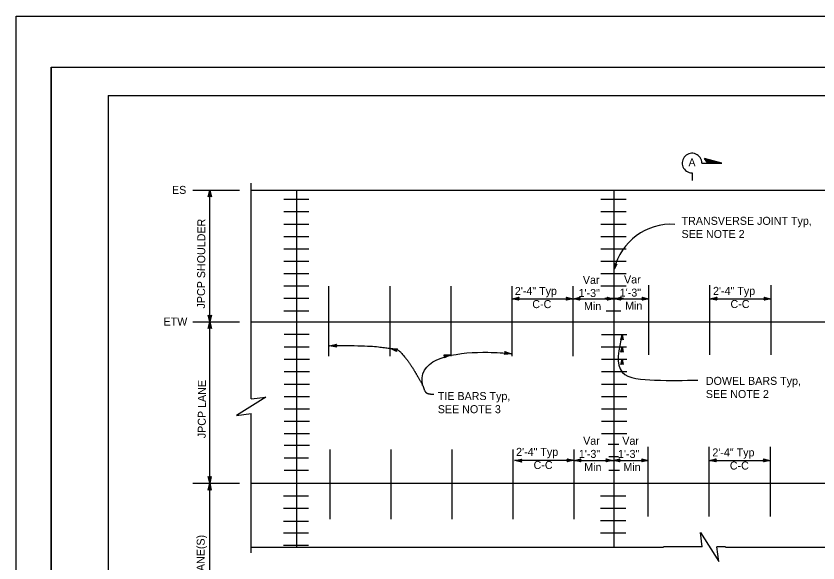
# Model space of a CAD drawing. Extents: x -894 to 866, y -476 to 714.
# Drawn here: x -894 to -192, y 235 to 714 of the extents above; entities that cross this region are included whole.
import ezdxf

# ---------------------------------------------------------------- set-up
doc = ezdxf.new("R2010")
doc.units = 0
for name, color, linetype in [('10 Sheet Format', 7, 'Continuous'), ('22 Misc Cnst Det', 7, 'Continuous'), ('56 Stage 3 Anno', 7, 'Continuous'), ('57 Undefined', 7, 'Continuous'), ('60 Nongeo Data', 7, 'Continuous')]:
    doc.layers.add(name, color=color, linetype=linetype)

msp = doc.modelspace()

# ---------------------------------------------------------------- linework, layer by layer
at = {"layer": '10 Sheet Format'}
for p, q in [((-863.43, 668.96), (-863.43, -431.04)), ((-863.43, 668.96), (836.57, 668.96)), ((-813.45, 643.96), (811.55, 643.96)), ((-813.45, 643.96), (-813.45, -406.04))]:
    msp.add_line(p, q, dxfattribs=at)
for points in [[(-894.04, 713.56), (865.96, 713.56), (865.96, -476.44), (-894.04, -476.44)], [(-863.43, 668.96), (836.59, 668.96), (836.59, -431.03), (-863.43, -431.03)]]:
    msp.add_lwpolyline(points, close=True, dxfattribs=at)
at = {"layer": '22 Misc Cnst Det'}
for p, q in [((-294.08, 584.93), (-276.71, 584.93)), ((-276.71, 584.93), (-291.87, 588.8)), ((-288.74, 584.93), (-291.87, 588.8)), ((-277.96, 584.93), (-291.55, 588.39)), ((-279.21, 584.93), (-291.22, 587.99)), ((-280.45, 584.93), (-290.9, 587.59)), ((-281.7, 584.93), (-290.57, 587.19)), ((-282.95, 584.93), (-290.25, 586.79)), ((-284.19, 584.93), (-289.93, 586.39)), ((-285.44, 584.93), (-289.6, 585.99)), ((-286.69, 584.93), (-289.28, 585.59)), ((-287.93, 584.93), (-288.95, 585.19)), ((-302.65, 576.36), (-302.65, 569.84))]:
    msp.add_line(p, q, dxfattribs=at)
msp.add_arc((-302.65, 584.93), 8.57, 0.00004, 270.00053, dxfattribs=at)
at = {"layer": '56 Stage 3 Anno'}
for p, q in [((-725.82, 555.38), (-724.48, 561.38)), ((-724.52, -80.68), (-724.52, 561.35)), ((-724.48, 561.38), (-724.48, 561.38)), ((-724.48, 561.38), (-723.15, 555.38)), ((-724.48, 556.18), (-725.82, 555.38)), ((-725.82, 555.38), (-725.82, 555.38)), ((-725.47, 555.59), (-724.48, 560)), ((-725.11, 555.83), (-724.48, 558.61)), ((-724.76, 556), (-724.49, 557.23)), ((-724.49, 557.23), (-724.22, 556.02)), ((-724.48, 559.99), (-723.51, 555.61)), ((-724.48, 558.61), (-723.86, 555.79)), ((-723.15, 555.38), (-724.48, 556.18)), ((-723.15, 555.38), (-723.15, 555.38)), ((-370.85, 492.09), (-370.52, 496.99)), ((-368.47, 496.39), (-370.85, 492.09)), ((-370.85, 492.09), (-370.85, 492.09)), ((-370.54, 493.16), (-370.29, 496.73)), ((-368.79, 496.3), (-370.54, 493.15)), ((-370.52, 496.99), (-370.52, 496.99)), ((-370.52, 496.99), (-369.68, 496.08)), ((-370.22, 494.21), (-370.07, 496.52)), ((-369.12, 496.21), (-370.22, 494.21)), ((-369.91, 495.27), (-369.84, 496.26)), ((-369.42, 496.15), (-369.91, 495.27)), ((-369.68, 496.08), (-368.47, 496.39)), ((-368.47, 496.39), (-368.47, 496.39)), ((-460.07, 466.22), (-406.67, 466.22)), ((-406.67, 466.2), (-370.85, 466.2)), ((-370.85, 466.2), (-340.33, 466.2)), ((-286.94, 466.2), (-233.55, 466.2)), ((-724.52, 445.98), (-725.85, 451.98)), ((-725.85, 451.98), (-725.85, 451.98)), ((-725.85, 451.98), (-724.52, 451.18)), ((-724.52, 447.37), (-725.49, 451.75)), ((-724.52, 448.75), (-725.14, 451.57)), ((-724.52, 450.13), (-724.79, 451.34)), ((-724.52, 451.18), (-723.18, 451.98)), ((-723.18, 451.98), (-724.52, 445.98)), ((-723.54, 451.77), (-724.52, 447.36)), ((-723.9, 451.53), (-724.52, 448.75)), ((-724.24, 451.36), (-724.52, 450.13)), ((-723.18, 451.98), (-723.18, 451.98)), ((-725.85, 440.11), (-724.51, 446.11)), ((-725.5, 440.32), (-724.51, 444.73)), ((-725.14, 440.56), (-724.51, 443.34)), ((-724.52, 445.98), (-724.52, 445.98)), ((-724.51, 446.11), (-724.51, 446.11)), ((-724.51, 446.11), (-723.18, 440.11)), ((-724.51, 444.71), (-723.54, 440.34)), ((-724.51, 443.34), (-723.89, 440.52)), ((-724.51, 440.91), (-725.85, 440.11)), ((-725.85, 440.11), (-725.85, 440.11)), ((-724.79, 440.73), (-724.52, 441.96)), ((-724.52, 441.96), (-724.25, 440.75)), ((-723.18, 440.11), (-724.51, 440.91)), ((-723.18, 440.11), (-723.18, 440.11)), ((-364.95, 430.22), (-363.84, 435.01)), ((-363.84, 435.01), (-363.84, 435.01)), ((-363.84, 435.01), (-362.81, 430.2)), ((-363.87, 430.85), (-364.95, 430.22)), ((-364.95, 430.22), (-364.95, 430.22)), ((-364.66, 430.39), (-363.85, 433.91)), ((-364.37, 430.57), (-363.86, 432.8)), ((-364.09, 430.71), (-363.87, 431.69)), ((-363.87, 431.69), (-363.66, 430.73)), ((-362.81, 430.2), (-363.87, 430.85)), ((-363.86, 432.8), (-363.37, 430.54)), ((-363.84, 433.9), (-363.1, 430.39)), ((-362.81, 430.2), (-362.81, 430.2)), ((-619.81, 425.21), (-613.81, 426.54)), ((-613.81, 423.87), (-619.81, 425.21)), ((-619.81, 425.21), (-619.81, 425.21)), ((-614.03, 424.23), (-618.43, 425.21)), ((-618.42, 425.22), (-614.05, 426.18)), ((-617.05, 425.21), (-614.23, 425.84)), ((-614.26, 424.59), (-617.05, 425.21)), ((-615.67, 425.21), (-614.46, 425.48)), ((-614.44, 424.93), (-615.67, 425.21)), ((-613.81, 426.54), (-614.61, 425.21)), ((-614.61, 425.21), (-613.81, 423.87)), ((-613.81, 426.54), (-613.81, 426.54)), ((-613.81, 423.87), (-613.81, 423.87)), ((-561.09, 420), (-566.53, 422.87)), ((-566.53, 422.87), (-566.53, 422.87)), ((-566.53, 422.87), (-560.39, 422.57)), ((-561.21, 420.4), (-565.2, 422.51)), ((-565.19, 422.51), (-560.71, 422.29)), ((-561.34, 420.81), (-563.86, 422.14)), ((-563.86, 422.14), (-560.97, 422)), ((-561.42, 421.19), (-562.53, 421.78)), ((-562.53, 421.78), (-561.3, 421.72)), ((-560.39, 422.57), (-561.51, 421.5)), ((-561.51, 421.5), (-561.09, 420)), ((-560.39, 422.57), (-560.39, 422.57)), ((-364.95, 419.61), (-363.84, 424.4)), ((-364.66, 419.78), (-363.85, 423.3)), ((-364.37, 419.97), (-363.86, 422.19)), ((-364.09, 420.11), (-363.87, 421.09)), ((-363.87, 421.09), (-363.66, 420.12)), ((-363.86, 422.19), (-363.37, 419.93)), ((-363.84, 424.4), (-363.84, 424.4)), ((-363.84, 424.4), (-362.81, 419.59)), ((-363.84, 423.29), (-363.1, 419.78)), ((-561.09, 420), (-561.09, 420)), ((-519.89, 417.15), (-513.74, 417.21)), ((-518.8, 416.03), (-519.89, 417.15)), ((-519.89, 417.15), (-519.89, 417.15)), ((-519.59, 416.85), (-515.08, 416.9)), ((-513.74, 417.21), (-519.28, 414.55)), ((-519.28, 416.56), (-516.43, 416.58)), ((-519.28, 414.55), (-518.8, 416.03)), ((-519.28, 414.55), (-519.28, 414.55)), ((-515.09, 416.89), (-519.13, 414.95)), ((-516.43, 416.58), (-519.04, 415.33)), ((-519.03, 416.26), (-517.78, 416.27)), ((-517.78, 416.27), (-518.89, 415.74)), ((-513.74, 417.21), (-513.74, 417.21)), ((-466.84, 417.48), (-465.91, 418.72)), ((-460.73, 418.17), (-466.84, 417.48)), ((-466.84, 417.48), (-466.84, 417.48)), ((-462.12, 418.31), (-466.57, 417.81)), ((-465.91, 418.72), (-466.56, 420.13)), ((-466.56, 420.13), (-466.56, 420.13)), ((-466.56, 420.13), (-460.73, 418.17)), ((-466.38, 419.76), (-462.11, 418.32)), ((-463.48, 418.46), (-466.36, 418.14)), ((-466.19, 419.37), (-463.48, 418.46)), ((-464.86, 418.61), (-466.09, 418.47)), ((-466.05, 419.01), (-464.86, 418.61)), ((-460.73, 418.17), (-460.73, 418.17)), ((-363.87, 420.24), (-364.95, 419.61)), ((-364.95, 419.61), (-364.95, 419.61)), ((-362.81, 419.59), (-363.87, 420.24)), ((-362.81, 419.59), (-362.81, 419.59)), ((-364.95, 408.62), (-363.84, 413.41)), ((-363.87, 409.25), (-364.95, 408.62)), ((-364.95, 408.62), (-364.95, 408.62)), ((-364.66, 408.79), (-363.85, 412.31)), ((-364.37, 408.97), (-363.86, 411.2)), ((-364.09, 409.11), (-363.87, 410.1)), ((-363.87, 410.1), (-363.66, 409.13)), ((-362.81, 408.6), (-363.87, 409.25)), ((-363.86, 411.2), (-363.37, 408.94)), ((-363.84, 413.41), (-363.84, 413.41)), ((-363.84, 413.41), (-362.81, 408.6)), ((-363.84, 412.3), (-363.1, 408.79)), ((-362.81, 408.6), (-362.81, 408.6)), ((-457.96, 324.92), (-405.78, 324.92)), ((-457.75, 324.61), (-451.75, 325.94)), ((-451.75, 323.27), (-457.75, 324.61)), ((-457.75, 324.61), (-457.75, 324.61)), ((-451.96, 323.63), (-456.37, 324.61)), ((-456.36, 324.61), (-451.98, 325.58)), ((-454.99, 324.61), (-452.16, 325.23)), ((-452.2, 323.99), (-454.99, 324.61)), ((-453.6, 324.61), (-452.39, 324.87)), ((-452.37, 324.33), (-453.6, 324.61)), ((-451.75, 325.94), (-452.55, 324.61)), ((-452.55, 324.61), (-451.75, 323.27)), ((-451.75, 325.94), (-451.75, 325.94)), ((-451.75, 323.27), (-451.75, 323.27)), ((-411.05, 324.92), (-411.85, 326.26)), ((-411.85, 326.26), (-411.85, 326.26)), ((-411.85, 326.26), (-405.85, 324.92)), ((-405.85, 324.92), (-411.85, 323.59)), ((-411.85, 323.59), (-411.05, 324.92)), ((-411.85, 323.59), (-411.85, 323.59)), ((-411.63, 325.91), (-407.23, 324.92)), ((-407.24, 324.92), (-411.61, 323.95)), ((-408.61, 324.92), (-411.44, 324.3)), ((-411.4, 325.55), (-408.61, 324.92)), ((-411.22, 325.2), (-409.99, 324.92)), ((-409.99, 324.92), (-411.2, 324.66)), ((-405.89, 324.82), (-399.89, 326.15)), ((-399.89, 323.48), (-405.89, 324.82)), ((-405.89, 324.82), (-405.89, 324.82)), ((-405.85, 324.92), (-405.85, 324.92)), ((-405.78, 324.9), (-370.85, 324.9)), ((-400.1, 323.83), (-404.51, 324.82)), ((-404.49, 324.82), (-400.12, 325.79)), ((-403.12, 324.82), (-400.3, 325.44)), ((-400.34, 324.19), (-403.12, 324.82)), ((-401.74, 324.81), (-400.53, 325.08)), ((-400.51, 324.54), (-401.74, 324.81)), ((-399.89, 326.15), (-400.69, 324.82)), ((-400.69, 324.82), (-399.89, 323.48)), ((-399.89, 326.15), (-399.89, 326.15)), ((-399.89, 323.48), (-399.89, 323.48)), ((-377.04, 324.9), (-377.84, 326.24)), ((-377.84, 326.24), (-377.84, 326.24)), ((-377.84, 326.24), (-371.84, 324.9)), ((-371.84, 324.9), (-377.84, 323.57)), ((-377.84, 323.57), (-377.04, 324.9)), ((-377.84, 323.57), (-377.84, 323.57)), ((-377.63, 325.88), (-373.22, 324.9)), ((-373.23, 324.89), (-377.61, 323.93)), ((-374.61, 324.9), (-377.43, 324.27)), ((-377.39, 325.52), (-374.61, 324.9)), ((-377.22, 325.18), (-375.99, 324.9)), ((-375.99, 324.9), (-377.2, 324.63)), ((-371.84, 324.9), (-365.84, 326.23)), ((-365.84, 323.56), (-371.84, 324.9)), ((-371.84, 324.9), (-371.84, 324.9)), ((-371.84, 324.9), (-371.84, 324.9)), ((-370.85, 324.9), (-340.92, 324.9)), ((-366.06, 323.91), (-370.46, 324.9)), ((-370.45, 324.9), (-366.08, 325.87)), ((-369.08, 324.89), (-366.26, 325.52)), ((-366.29, 324.27), (-369.08, 324.89)), ((-367.7, 324.89), (-366.49, 325.16)), ((-366.47, 324.62), (-367.7, 324.89)), ((-365.84, 326.23), (-366.64, 324.9)), ((-366.64, 324.9), (-365.84, 323.56)), ((-365.84, 326.23), (-365.84, 326.23)), ((-365.84, 323.56), (-365.84, 323.56)), ((-345.81, 324.82), (-346.61, 326.16)), ((-346.61, 326.16), (-346.61, 326.16)), ((-346.61, 326.16), (-340.61, 324.82)), ((-340.61, 324.82), (-346.61, 323.49)), ((-346.61, 323.49), (-345.81, 324.82)), ((-346.61, 323.49), (-346.61, 323.49)), ((-346.4, 325.81), (-341.99, 324.82)), ((-342, 324.82), (-346.38, 323.85)), ((-343.37, 324.83), (-346.2, 324.2)), ((-346.16, 325.45), (-343.37, 324.83)), ((-345.98, 325.1), (-344.76, 324.83)), ((-344.76, 324.83), (-345.96, 324.56)), ((-340.61, 324.82), (-340.61, 324.82)), ((-287.53, 324.9), (-234.13, 324.9)), ((-724.53, 304.83), (-725.86, 310.83)), ((-725.86, 310.83), (-725.86, 310.83)), ((-725.86, 310.83), (-724.53, 310.03)), ((-724.53, 306.22), (-725.5, 310.59)), ((-724.52, 307.59), (-725.15, 310.41)), ((-724.52, 308.97), (-724.79, 310.18)), ((-724.53, 310.03), (-723.19, 310.83)), ((-723.19, 310.83), (-724.53, 304.83)), ((-723.54, 310.61), (-724.53, 306.21)), ((-723.9, 310.38), (-724.52, 307.59)), ((-724.25, 310.2), (-724.52, 308.97)), ((-723.19, 310.83), (-723.19, 310.83)), ((-725.86, 298.83), (-724.52, 304.83)), ((-725.51, 299.04), (-724.52, 303.45)), ((-725.15, 299.28), (-724.52, 302.06)), ((-724.53, 304.83), (-724.53, 304.83)), ((-724.52, 304.83), (-724.52, 304.83)), ((-724.52, 304.83), (-723.19, 298.83)), ((-724.52, 303.43), (-723.55, 299.06)), ((-724.52, 302.06), (-723.9, 299.24)), ((-724.52, 299.63), (-725.86, 298.83)), ((-725.86, 298.83), (-725.86, 298.83)), ((-724.8, 299.45), (-724.53, 300.68)), ((-724.53, 300.68), (-724.26, 299.47)), ((-723.19, 298.83), (-724.52, 299.63)), ((-723.19, 298.83), (-723.19, 298.83))]:
    msp.add_line(p, q, dxfattribs=at)
for points in [[(-454.16, 464.91), (-460.07, 466.22), (-454.16, 467.53), (-454.37, 467.19), (-458.7, 466.23), (-454.37, 465.26), (-454.58, 465.6), (-457.35, 466.22), (-454.58, 466.84), (-454.79, 466.49), (-455.99, 466.22), (-454.79, 465.95), (-454.95, 466.22), (-454.16, 467.53), (-454.95, 466.22)], [(-412.58, 467.54), (-406.67, 466.22), (-412.58, 464.92), (-412.37, 465.26), (-408.04, 466.22), (-412.37, 467.19), (-412.16, 466.85), (-409.39, 466.23), (-412.16, 465.61), (-411.95, 465.96), (-410.75, 466.23), (-411.95, 466.5), (-411.79, 466.22), (-412.58, 464.92), (-411.79, 466.22)], [(-400.77, 464.88), (-406.67, 466.2), (-400.77, 467.51), (-400.98, 467.16), (-405.3, 466.2), (-400.97, 465.23), (-401.18, 465.58), (-403.95, 466.2), (-401.19, 466.81), (-401.4, 466.46), (-402.59, 466.2), (-401.39, 465.93), (-401.55, 466.2), (-400.77, 467.51), (-401.55, 466.2)], [(-376.75, 467.52), (-370.85, 466.2), (-376.75, 464.89), (-376.54, 465.24), (-372.22, 466.2), (-376.54, 467.17), (-376.33, 466.82), (-373.57, 466.2), (-376.33, 465.59), (-376.12, 465.94), (-374.93, 466.2), (-376.13, 466.47), (-375.96, 466.2), (-376.75, 464.89), (-375.96, 466.2)], [(-364.94, 464.88), (-370.85, 466.2), (-364.94, 467.51), (-365.15, 467.16), (-369.48, 466.2), (-365.15, 465.23), (-365.36, 465.58), (-368.13, 466.2), (-365.36, 466.81), (-365.57, 466.46), (-366.77, 466.2), (-365.57, 465.93), (-365.73, 466.2), (-364.94, 467.51), (-365.73, 466.2)], [(-346.24, 467.52), (-340.33, 466.2), (-346.24, 464.89), (-346.03, 465.24), (-341.7, 466.2), (-346.03, 467.17), (-345.82, 466.82), (-343.05, 466.2), (-345.82, 465.59), (-345.61, 465.94), (-344.41, 466.2), (-345.61, 466.47), (-345.45, 466.2), (-346.24, 464.89), (-345.45, 466.2)], [(-281.04, 464.88), (-286.94, 466.2), (-281.04, 467.51), (-281.25, 467.16), (-285.57, 466.2), (-281.25, 465.23), (-281.46, 465.58), (-284.22, 466.2), (-281.46, 466.81), (-281.67, 466.46), (-282.87, 466.2), (-281.66, 465.93), (-281.83, 466.2), (-281.04, 467.51), (-281.83, 466.2)], [(-239.54, 467.52), (-233.63, 466.2), (-239.54, 464.89), (-239.33, 465.24), (-235, 466.2), (-239.33, 467.17), (-239.12, 466.82), (-236.35, 466.2), (-239.12, 465.59), (-238.91, 465.94), (-237.71, 466.2), (-238.91, 466.47), (-238.75, 466.2), (-239.54, 464.89), (-238.75, 466.2)], [(-281.63, 323.58), (-287.53, 324.9), (-281.63, 326.21), (-281.84, 325.86), (-286.16, 324.9), (-281.84, 323.93), (-282.04, 324.28), (-284.81, 324.9), (-282.05, 325.51), (-282.26, 325.16), (-283.45, 324.89), (-282.25, 324.63), (-282.41, 324.9), (-281.63, 326.21), (-282.41, 324.9)], [(-240.13, 326.22), (-234.22, 324.9), (-240.13, 323.59), (-239.92, 323.94), (-235.59, 324.89), (-239.92, 325.87), (-239.71, 325.52), (-236.94, 324.9), (-239.71, 324.29), (-239.5, 324.63), (-238.3, 324.9), (-239.5, 325.17), (-239.34, 324.9), (-240.13, 323.59), (-239.34, 324.9)]]:
    msp.add_lwpolyline(points, close=True, dxfattribs=at)
at = {"layer": '60 Nongeo Data'}
for p, q in [((-739.25, 561.35), (-698.41, 561.35)), ((-688.41, 412.52), (-688.41, 567.29)), ((-688.41, 561.29), (73.72, 561.29)), ((-648.31, 249), (-648.31, 561.29)), ((-370.85, 249), (-370.85, 561.29)), ((-659.82, 553.29), (-637.78, 553.29)), ((-382.36, 553.29), (-360.31, 553.29)), ((-659.82, 542.46), (-637.78, 542.46)), ((-382.36, 542.46), (-360.31, 542.46)), ((-659.82, 531.63), (-637.78, 531.63)), ((-382.36, 531.63), (-360.31, 531.63)), ((-659.82, 520.79), (-637.78, 520.79)), ((-382.36, 520.79), (-360.31, 520.79)), ((-659.82, 509.96), (-637.78, 509.96)), ((-382.36, 509.96), (-360.31, 509.96)), ((-659.82, 499.12), (-637.78, 499.12)), ((-382.36, 499.12), (-360.31, 499.12)), ((-659.82, 488.29), (-637.78, 488.29)), ((-382.36, 488.29), (-360.31, 488.29)), ((-659.82, 477.45), (-637.78, 477.45)), ((-620.25, 416.15), (-620.25, 477.14)), ((-566.85, 416.15), (-566.85, 477.14)), ((-513.46, 416.15), (-513.46, 477.14)), ((-513.46, 416.15), (-513.46, 477.14)), ((-513.46, 416.15), (-513.46, 477.14)), ((-460.07, 416.15), (-460.07, 477.14)), ((-406.67, 416.15), (-406.67, 477.14)), ((-382.36, 477.45), (-360.31, 477.45)), ((-340.33, 417.07), (-340.33, 478.06)), ((-286.94, 417.07), (-286.94, 478.06)), ((-233.55, 417.07), (-233.55, 478.06)), ((-659.82, 466.62), (-637.78, 466.62)), ((-379.07, 466.62), (-362.57, 466.62)), ((-659.82, 455.78), (-637.78, 455.78)), ((-377.77, 455.78), (-364.8, 455.78)), ((-739.25, 446.11), (-698.41, 446.11)), ((-688.41, 446.11), (73.72, 446.11)), ((-659.54, 435.15), (-637.5, 435.15)), ((-381.86, 435.01), (-359.82, 435.01)), ((-659.54, 424.31), (-637.5, 424.31)), ((-382.07, 424.31), (-360.03, 424.31)), ((-688.41, 378.62), (-688.41, 412.53)), ((-659.33, 413.34), (-637.29, 413.34)), ((-381.86, 413.34), (-359.82, 413.34)), ((-659.33, 402.5), (-637.29, 402.5)), ((-381.86, 402.5), (-359.82, 402.5)), ((-659.33, 391.67), (-637.29, 391.67)), ((-381.86, 391.67), (-359.82, 391.67)), ((-659.33, 380.84), (-637.29, 380.84)), ((-381.86, 380.84), (-359.82, 380.84)), ((-688.41, 358.18), (-688.41, 365.82)), ((-659.33, 370), (-637.29, 370)), ((-381.86, 370), (-359.82, 370)), ((-688.41, 244), (-688.41, 358.01)), ((-659.33, 359.17), (-637.29, 359.17)), ((-381.86, 359.17), (-359.82, 359.17)), ((-659.33, 348.33), (-637.29, 348.33)), ((-381.86, 348.33), (-359.82, 348.33)), ((-659.33, 338.06), (-637.29, 338.06)), ((-376.1, 339.13), (-366.65, 339.13)), ((-340.92, 275.77), (-340.92, 336.76)), ((-287.53, 275.77), (-287.53, 336.76)), ((-234.13, 275.77), (-234.13, 336.76)), ((-619.35, 273.36), (-619.35, 334.36)), ((-565.96, 273.36), (-565.96, 334.36)), ((-512.57, 273.36), (-512.57, 334.36)), ((-512.57, 273.36), (-512.57, 334.36)), ((-512.57, 273.36), (-512.57, 334.36)), ((-459.17, 273.36), (-459.17, 334.36)), ((-405.78, 273.36), (-405.78, 334.36)), ((-659.33, 327.23), (-638.09, 327.23)), ((-375.55, 328.29), (-367.02, 328.29)), ((-659.33, 316.39), (-638.09, 316.39)), ((-375.55, 316.33), (-366.1, 316.33)), ((-739.25, 304.81), (-698.41, 304.81)), ((-688.41, 304.81), (73.72, 304.81)), ((-660.13, 293.84), (-638.09, 293.84)), ((-382.66, 293.84), (-360.62, 293.84)), ((-660.13, 283.01), (-638.09, 283.01)), ((-382.66, 283.01), (-360.62, 283.01)), ((-660.13, 271.83), (-638.09, 271.83)), ((-382.66, 272.17), (-360.62, 272.17)), ((-660.13, 261.34), (-638.09, 261.34)), ((-660.13, 261.34), (-638.09, 261.34)), ((-382.66, 261.34), (-360.62, 261.34)), ((-688.41, 249), (-327.71, 249)), ((-660.13, 250.73), (-638.09, 250.73)), ((-293.74, 249.1), (-327.65, 249.1)), ((-273.3, 249.1), (-280.94, 249.1)), ((-273.24, 249), (73.72, 249))]:
    msp.add_line(p, q, dxfattribs=at)
for points in [[(-688.41, 378.62), (-675.61, 380.22), (-701.21, 364.22), (-688.41, 365.82)], [(-293.74, 249.1), (-295.34, 261.9), (-279.34, 236.3), (-280.94, 249.1)]]:
    msp.add_lwpolyline(points, dxfattribs=at)
msp.add_arc((-320.92, 480.06), 51.35, 86.35775, 166.40082, dxfattribs=at)
for points in [[(-363.82, 435.01), (-363.82, 402.08), (-335.49, 395.1), (-297.71, 395.1)], [(-538.35, 390.43), (-538.64, 397.17), (-481.23, 419.42), (-460.72, 418.28)]]:
    msp.add_spline(points, degree=3, dxfattribs=at)
msp.add_open_spline([(-617.64, 425.37), (-588.13, 425.37), (-568.08, 423.19), (-559.93, 421.83), (-555.85, 417.76), (-548.71, 408.58), (-540.9, 395.33), (-537.84, 389.9), (-536.14, 384.12), (-531.73, 382.76), (-528.67, 382.76)], degree=2, dxfattribs=at)

# ---------------------------------------------------------------- texts
at = {"layer": '57 Undefined'}
for s, p in [('A', (-305.78, 582)), ('ES', (-757.59, 557.97)), ('TRANSVERSE JOINT Typ, ', (-311.79, 530.91)), ('SEE NOTE 2', (-311.79, 519.41)), ('Var', (-398.14, 479.27)), ('Var', (-362.13, 479.64)), ('2\'-4" Typ', (-457.66, 469.56)), ('1\'-3"', (-401.9, 467.77)), ('1\'-3"', (-365.89, 468.14)), ('2\'-4" Typ', (-284.28, 469.64)), ('C-C', (-442.38, 458.06)), ('Min', (-397.18, 456.27)), ('Min', (-361.17, 456.64)), ('C-C', (-268.99, 458.14)), ('ETW', (-764.99, 442.84)), ('DOWEL BARS Typ,', (-290.55, 390.92)), ('SEE NOTE 2', (-290.55, 379.42)), ('TIE BARS Typ,', (-525.05, 377.64)), ('SEE NOTE 3', (-525.05, 366.14)), ('Var', (-397.9, 338.52)), ('Var', (-363.64, 338.5)), ('2\'-4" Typ', (-456.55, 328.81)), ('1\'-3"', (-401.66, 327.02)), ('1\'-3"', (-367.4, 327)), ('2\'-4" Typ', (-284.87, 328.34)), ('C-C', (-441.26, 317.31)), ('Min', (-396.94, 315.52)), ('Min', (-362.68, 315.5)), ('C-C', (-269.58, 316.84))]:
    msp.add_text(s, height=7, dxfattribs=at).set_placement(p)
for s, p in [('JPCP SHOULDER', (-728.71, 457.7)), ('JPCP LANE', (-728.08, 344.22)), ('JPCP LANE(S)', (-729.17, 196.23))]:
    msp.add_text(s, height=7, rotation=89.79184, dxfattribs=at).set_placement(p)

doc.saveas('drawing.dxf')
